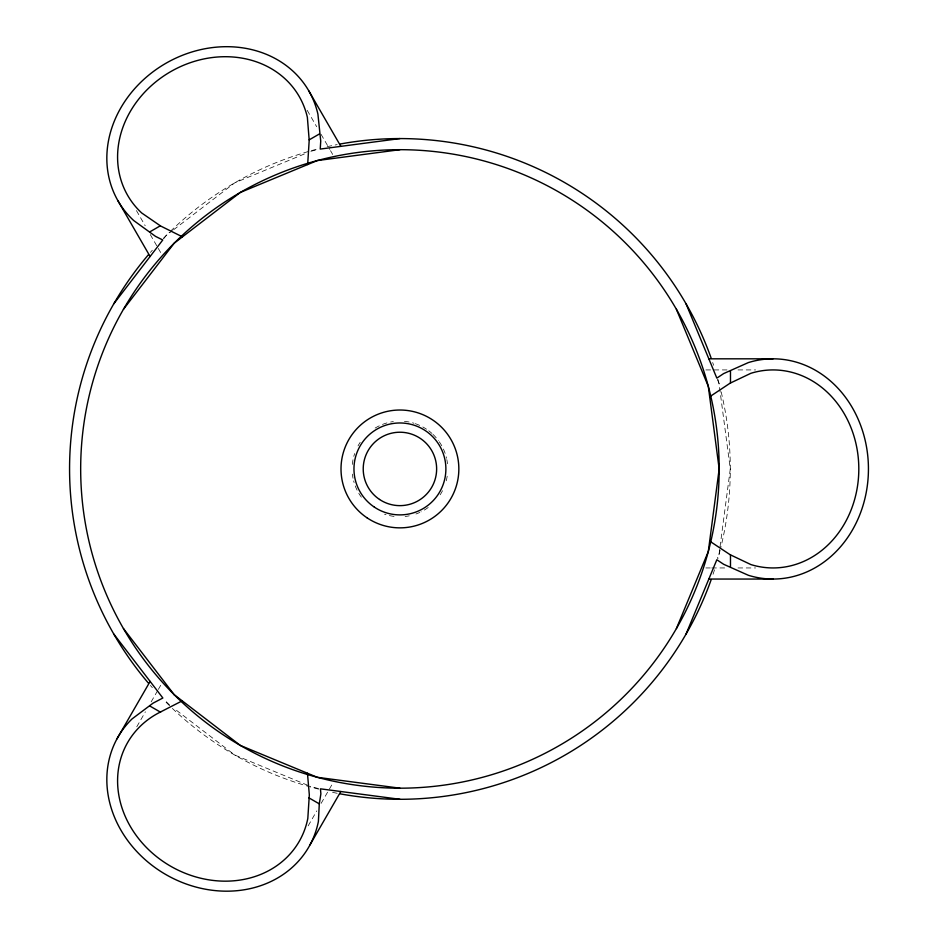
<?xml version="1.0" encoding="UTF-8"?>
<svg xmlns="http://www.w3.org/2000/svg" width="938" height="938" viewBox="0 0 938 938"><rect width="100%" height="100%" fill="white"/><g stroke="black" fill="none" stroke-linecap="round" stroke-linejoin="round"><path stroke-width="0.7" stroke-dasharray="4.69 3.52" d="M719.704 549.351L719.024 554.44L717.5 558.133M720.032 546.807L730.292 468.941L719.024 383.431L717.5 379.738M136.772 726.774L145.402 711.813M151.17 701.835L157.643 690.614M158.37 689.371L161.242 684.377M308.156 825.862L316.81 810.866M321.136 803.362L332.685 783.371M163.892 238.51L166.331 235.332L172.44 230.654M173.577 229.775L234.746 182.84L305.976 153.328M310.865 151.311L318.392 149.318M705.892 369.924L727.794 369.924M738.018 369.924L755.547 369.924M705.892 567.947L710.277 567.947M711.731 567.947L727.794 567.947M738.018 567.947L755.547 567.947M318.416 788.565L310.396 786.372M307.746 785.27L234.746 755.031L173.976 708.401M169.602 705.048L163.927 699.408M307.207 110.321L316.681 126.712M321.042 134.286L329.789 149.423M330.516 150.678L332.697 154.465M136.444 210.593L145.179 225.73M150.279 234.559L157.561 247.175M158.288 248.429L161.207 253.483M447.18 476.211A47.815 47.815 0 0 1 445.62 483.011M442.49 490.726A47.815 47.815 0 0 1 439.676 495.51M428.197 507.493A47.815 47.815 0 0 1 421.056 511.831M419.814 512.418A47.815 47.815 0 0 1 415.944 513.989M409.238 515.83A47.815 47.815 0 0 1 405.134 516.463M394.03 516.381A47.815 47.815 0 0 1 384.545 514.212M361.365 497.21A47.815 47.815 0 0 1 353.649 480.948M353.028 478.251A47.815 47.815 0 0 1 352.395 474.136M352.325 464.416A47.815 47.815 0 0 1 354.658 453.558M358.023 445.913A47.815 47.815 0 0 1 360.18 442.361M375.141 428.045A47.815 47.815 0 0 1 389.27 422.323M390.618 422.041A47.815 47.815 0 0 1 393.339 421.584M404.442 421.338A47.815 47.815 0 0 1 413.998 423.237M415.311 423.671A47.815 47.815 0 0 1 426.509 429.194M428.76 430.788A47.815 47.815 0 0 1 431.984 433.462M433.004 434.411A47.815 47.815 0 0 1 438.492 440.672M439.301 441.81A47.815 47.815 0 0 1 442.818 447.801M443.404 449.044A47.815 47.815 0 0 1 446.535 458.272M446.828 459.62A47.815 47.815 0 0 1 447.461 463.735M721.181 391.885A330.364 330.364 0 0 1 720.49 548.812M720.126 550.231A330.364 330.364 0 0 1 717.875 558.638M714.51 569.823A330.364 330.364 0 0 1 712.669 575.381M337.188 793.278A330.364 330.364 0 0 1 331.431 792.118M318.639 789.139A330.364 330.364 0 0 1 170.47 706.607M169.426 705.599A330.364 330.364 0 0 1 164.291 700.475M152.343 687.66A330.364 330.364 0 0 1 150.408 685.444M150.408 252.428A330.364 330.364 0 0 1 152.343 250.223M163.271 238.44A330.364 330.364 0 0 1 169.426 232.284M170.47 231.264A330.364 330.364 0 0 1 318.639 148.732M327.151 146.691A330.364 330.364 0 0 1 337.188 144.593M712.669 362.49A330.364 330.364 0 0 1 713.595 365.269M717.875 379.233A330.364 330.364 0 0 1 719.763 386.245"/><path stroke-width="1.41" d="M307.453 773.229L309.329 794.896L307.816 818.452A99.018 85.745 30 0 1 161.699 860.486A99.018 85.745 30 0 1 158.698 712.903L182.218 700.85M399.928 799.293L320.444 788.835L320.878 793.853L319.295 803.854L318.404 821.43A110.121 95.371 30 0 1 168.101 875.822A110.121 95.371 30 0 1 131.977 718.977L153.07 703.148L162.86 698.013L113.826 634.111M307.664 164.549L309.2 140.29L307.371 117.356A99.018 85.745 -30 0 0 170.575 71.698A99.018 85.745 -30 0 0 141.72 212.996L160.679 226.035L182.453 236.845M676.404 628.566L708.296 551.567L719.176 468.941L708.296 386.304L676.404 309.306M686.03 634.111L716.831 559.751L723.679 564.301L748.383 575.299A110.121 95.371 -90 0 0 868.436 468.941A110.121 95.371 -90 0 0 748.383 362.572L723.679 373.57L716.831 378.12L686.03 303.76M116.957 738.886L150.127 681.422M309.95 844.95L340.811 791.508M113.826 303.76L162.766 239.987L155.556 236.399L133.677 220.512A110.121 95.371 -30 0 1 165.768 63.362A110.121 95.371 -30 0 1 317.912 114.143L320.737 141.04L320.233 149.072L399.928 138.578M123.453 309.306L174.187 243.188L240.304 192.454L317.302 160.562L399.928 149.681M709.679 396.762L730.092 383.185L750.869 373.301A99.018 85.745 -90 0 1 858.809 468.941A99.018 85.745 -90 0 1 750.869 564.57L730.092 554.686L709.679 541.12M150.045 231.745L160.375 225.777M309.13 139.891L319.448 133.935M708.835 358.82L773.064 358.82M708.835 579.051L773.064 579.051M399.928 788.19L317.302 777.309L240.304 745.417L174.187 694.683L123.453 628.566M149.834 706.009L160.586 712.223M308.86 797.828L319.295 803.854M308.825 90.892L340.846 146.351M118.082 201.013L150.103 256.473M730.479 371.131L730.479 383.056M730.479 554.815L730.479 566.74M711.215 579.555A330.364 330.364 0 0 1 340.072 793.829M148.485 683.216A330.364 330.364 0 0 1 148.485 254.655M340.072 144.042A330.364 330.364 0 0 1 711.215 358.328M174.187 694.683A319.248 319.248 0 0 0 708.296 551.567A319.248 319.248 0 0 0 317.302 160.562A319.248 319.248 0 0 0 174.187 694.683M367.18 517.917A58.918 58.918 0 0 0 458.717 472.811A58.918 58.918 0 0 0 373.887 416.085A58.918 58.918 0 0 0 367.18 517.917M379.527 499.45A36.711 36.711 0 0 0 436.557 471.345A36.711 36.711 0 0 0 383.701 436.006A36.711 36.711 0 0 0 379.527 499.45M374.379 507.141A45.962 45.962 0 0 0 445.785 471.955A45.962 45.962 0 0 0 379.609 427.705A45.962 45.962 0 0 0 374.379 507.141"/></g></svg>
